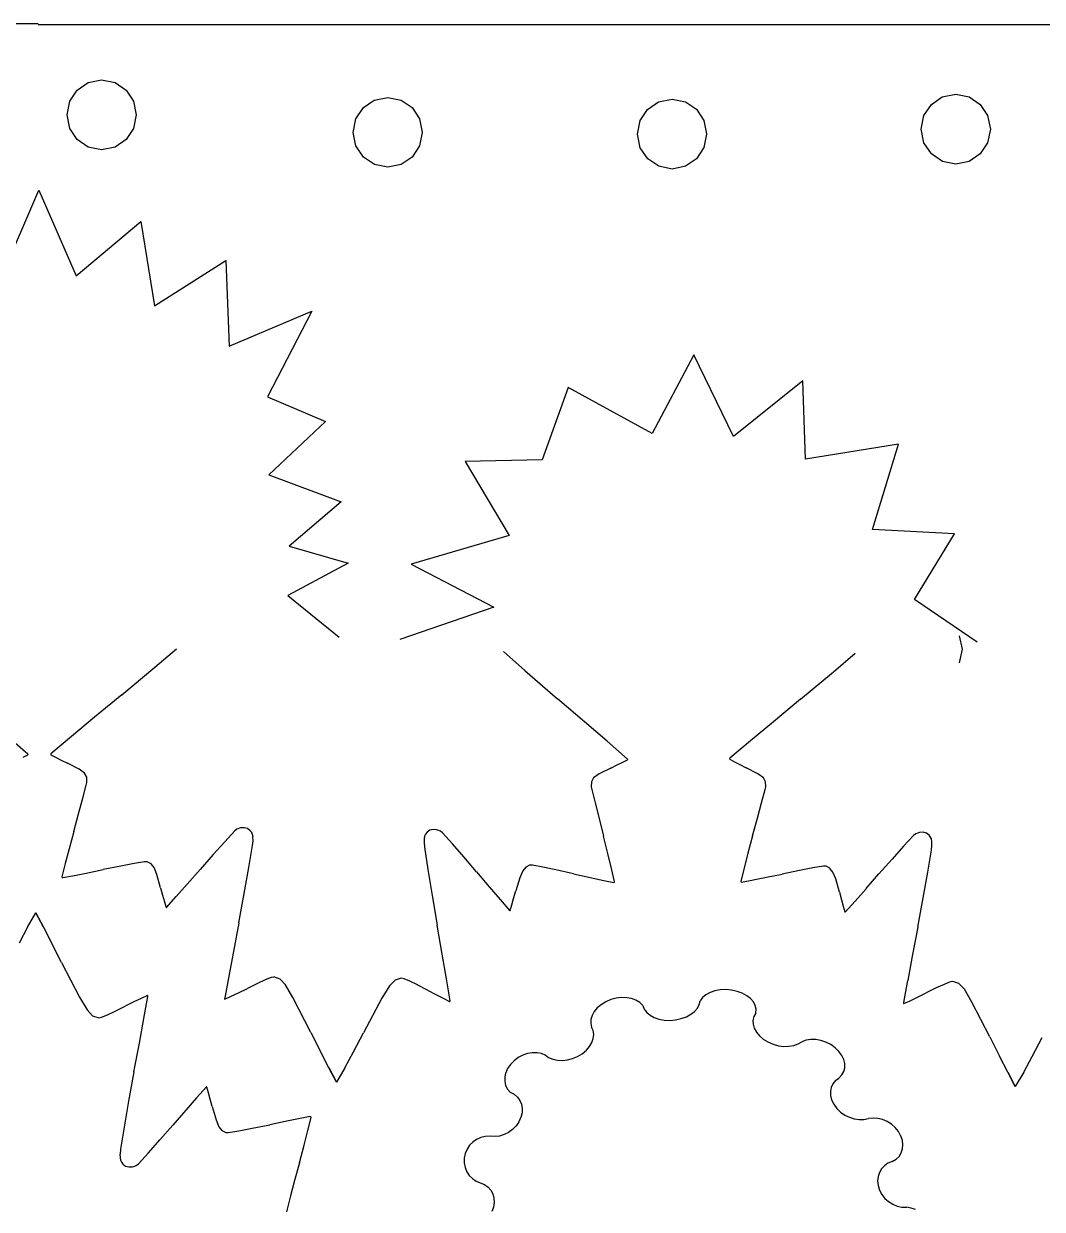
# Model space of a CAD drawing. Extents: x -196 to 369, y 430 to 811.
# Drawn here: x 111.6 to 201, y 706.9 to 811 of the extents above; entities that cross this region are included whole.
import ezdxf

# ---------------------------------------------------------------- set-up
doc = ezdxf.new("R2010")
doc.units = 0

msp = doc.modelspace()

# ---------------------------------------------------------------- linework, layer by layer
at = {"layer": 'Layer 1'}
for p, q in [((112.83, 810.988), (-1.23406, 810.988)), ((112.83, 810.906), (226.894, 810.906)), ((117.213203, 805.812601), (118.39304, 806.05511)), ((118.39304, 806.05511), (119.573422, 805.815324)), ((115.601286, 804.177595), (116.250154, 805.153834)), ((116.250154, 805.153834), (117.213203, 805.812601)), ((119.573422, 805.815324), (120.537952, 805.158779)), ((120.537952, 805.158779), (121.189016, 804.184036)), ((192.221203, 804.552601), (193.40104, 804.79511)), ((193.40104, 804.79511), (194.581422, 804.555324)), ((115.36399, 802.98267), (115.601286, 804.177595)), ((121.189016, 804.184036), (121.429, 802.98966)), ((141.377154, 803.616834), (142.340203, 804.275601)), ((142.340203, 804.275601), (143.52004, 804.51811)), ((143.52004, 804.51811), (144.700422, 804.278324)), ((144.700422, 804.278324), (145.664952, 803.621779)), ((166.344154, 803.467834), (167.307203, 804.126601)), ((167.307203, 804.126601), (168.48704, 804.36911)), ((168.48704, 804.36911), (169.667422, 804.129324)), ((169.667422, 804.129324), (170.631952, 803.472779)), ((190.609286, 802.917595), (191.258154, 803.893834)), ((191.258154, 803.893834), (192.221203, 804.552601)), ((194.581422, 804.555324), (195.545952, 803.898779)), ((195.545952, 803.898779), (196.197016, 802.924036)), ((115.603078, 801.788113), (115.36399, 802.98267)), ((121.429, 802.985), (121.190807, 801.790257)), ((140.728286, 802.640595), (141.377154, 803.616834)), ((145.664952, 803.621779), (146.316016, 802.647036)), ((165.695286, 802.491595), (166.344154, 803.467834)), ((170.631952, 803.472779), (171.283016, 802.498036)), ((190.37199, 801.72267), (190.609286, 802.917595)), ((196.197016, 802.924036), (196.437, 801.72966)), ((116.253408, 800.812872), (115.603078, 801.788113)), ((121.190807, 801.790257), (120.541205, 800.814516)), ((140.49099, 801.44567), (140.728286, 802.640595)), ((146.316016, 802.647036), (146.556, 801.45266)), ((165.45799, 801.29667), (165.695286, 802.491595)), ((171.283016, 802.498036), (171.523, 801.30366)), ((190.611078, 800.528113), (190.37199, 801.72267)), ((196.437, 801.725), (196.198807, 800.530257)), ((117.217442, 800.155586), (116.253408, 800.812872)), ((120.541205, 800.814516), (119.577661, 800.15649)), ((140.730079, 800.25111), (140.49099, 801.44567)), ((146.556, 801.448), (146.317808, 800.253259)), ((165.697079, 800.10211), (165.45799, 801.29667)), ((171.523, 801.299), (171.284808, 800.104259)), ((118.39764, 799.91489), (117.217442, 800.155586)), ((119.577661, 800.15649), (118.39764, 799.91489)), ((141.380412, 799.275869), (140.730079, 800.25111)), ((146.317808, 800.253259), (145.668209, 799.27752)), ((166.347412, 799.126869), (165.697079, 800.10211)), ((171.284808, 800.104259), (170.635209, 799.12852)), ((191.261408, 799.552872), (190.611078, 800.528113)), ((196.198807, 800.530257), (195.549205, 799.554516)), ((142.344449, 798.618583), (141.380412, 799.275869)), ((143.52465, 798.37789), (142.344449, 798.618583)), ((144.704667, 798.619492), (143.52465, 798.37789)), ((145.668209, 799.27752), (144.704667, 798.619492)), ((167.311449, 798.469583), (166.347412, 799.126869)), ((170.635209, 799.12852), (169.671667, 798.470492)), ((192.225442, 798.895586), (191.261408, 799.552872)), ((193.40564, 798.65489), (192.225442, 798.895586)), ((194.585661, 798.89649), (193.40564, 798.65489)), ((195.549205, 799.554516), (194.585661, 798.89649)), ((168.49165, 798.22889), (167.311449, 798.469583)), ((169.671667, 798.470492), (168.49165, 798.22889)), ((109.59828, 788.72179), (112.88027, 796.36346)), ((112.88027, 796.36346), (116.16227, 788.83583)), ((116.16227, 788.83583), (121.83116, 793.62616)), ((121.83116, 793.62616), (123.02461, 786.21259)), ((123.02461, 786.21259), (129.29026, 790.20449)), ((129.29026, 790.20449), (129.58861, 782.67688)), ((129.58861, 782.67688), (136.84877, 785.75634)), ((136.84877, 785.75634), (132.97006, 778.22873)), ((170.3996, 781.89834), (166.74451, 775.01426)), ((173.86971, 774.72442), (170.3996, 781.89834)), ((159.378, 779.055), (157.08645, 772.67561)), ((166.745, 775.015), (159.37773, 779.055)), ((179.978, 779.637), (173.86971, 774.72442)), ((180.20512, 772.734418), (179.978961, 779.637128)), ((132.97006, 778.22873), (138.04223, 776.06169)), ((138.04223, 776.06169), (133.06952, 771.38544)), ((188.38134, 774.058458), (180.20512, 772.734418)), ((186.08426, 766.571438), (188.38134, 774.058458)), ((157.086, 772.675), (150.30625, 772.537131)), ((150.30625, 772.537131), (154.18482, 766.042901)), ((133.06952, 771.38544), (139.4346, 768.9903)), ((139.4346, 768.9903), (134.85969, 765.11244)), ((193.296, 766.196), (186.08426, 766.571438)), ((154.18482, 766.042901), (145.56811, 763.528101)), ((189.79032, 760.41948), (193.29557, 766.19662)), ((134.85969, 765.11244), (140.03131, 763.62969)), ((140.03131, 763.62969), (134.76023, 760.77832)), ((145.568, 763.528), (152.8496, 759.74401)), ((134.76023, 760.77832), (139.24897, 757.10892)), ((195.282, 756.672), (189.79032, 760.41948)), ((152.8496, 759.74401), (144.57506, 756.91466)), ((193.69, 757.237), (193.96515, 756.05558)), ((123.055, 754.474), (124.9652, 756.09693)), ((193.96515, 756.05558), (193.689986, 754.87419)), ((153.674, 755.85), (155.54758, 754.20337)), ((182.671, 754.082), (184.5812, 755.70493)), ((120.163, 752.066), (123.05454, 754.4743)), ((155.547, 754.203), (158.43485, 751.7154)), ((179.779, 751.674), (182.67054, 754.0823)), ((120.163, 752.066), (117.7714, 750.07872)), ((160.795, 749.687), (158.43463, 751.71541)), ((179.779, 751.674), (177.3874, 749.68672)), ((117.772, 750.079), (115.75823, 748.39504)), ((162.782, 747.97), (160.79502, 749.68762)), ((177.388, 749.687), (175.37423, 748.00304)), ((111.920029, 746.85461), (110.130659, 748.40737)), ((115.758, 748.395), (113.9461, 746.87338)), ((164.572029, 746.41661), (162.782659, 747.96937)), ((175.374, 748.003), (173.5621, 746.48138)), ((111.504, 746.567), (111.916785, 746.778479)), ((111.916785, 746.778479), (111.938125, 746.813301)), ((111.938125, 746.813301), (111.920029, 746.85461)), ((113.946, 746.873), (113.925465, 746.82846)), ((113.925465, 746.82846), (113.947623, 746.790422)), ((113.947623, 746.790422), (114.355178, 746.571241)), ((114.355, 746.572), (114.827481, 746.32637)), ((114.827, 746.326), (115.388142, 746.047174)), ((116.415, 745.517), (115.38821, 746.047234)), ((116.891, 745.164), (116.41555, 745.51706)), ((163.114, 745.624), (162.07747, 745.110752)), ((163.114, 745.624), (163.6794, 745.893054)), ((163.6794, 745.893054), (164.15574, 746.129584)), ((164.156, 746.129), (164.568785, 746.340479)), ((164.568785, 746.340479), (164.590125, 746.375301)), ((164.590125, 746.375301), (164.572029, 746.41661)), ((173.562, 746.481), (173.541465, 746.43646)), ((173.541465, 746.43646), (173.563623, 746.398422)), ((173.563623, 746.398422), (173.971178, 746.179241)), ((173.971, 746.18), (174.443481, 745.93437)), ((174.443, 745.934), (175.004142, 745.655174)), ((176.031, 745.125), (175.00421, 745.655234)), ((117.087, 744.813), (116.890638, 745.163657)), ((117.096, 744.368), (117.086777, 744.812841)), ((161.405, 744.425), (161.392634, 743.980321)), ((161.60224, 744.769156), (161.405124, 744.42499)), ((162.077, 745.11), (161.60224, 744.769156)), ((176.507, 744.772), (176.03155, 745.12506)), ((176.703, 744.421), (176.506638, 744.771657)), ((176.712, 743.976), (176.702777, 744.420841)), ((116.731, 742.964), (117.03957, 744.12447)), ((117.04, 744.124), (117.096186, 744.367986)), ((161.393, 743.981), (161.446607, 743.731405)), ((161.446, 743.731), (161.735751, 742.5648)), ((176.347, 742.572), (176.65557, 743.73247)), ((176.656, 743.732), (176.712186, 743.975986)), ((116.366, 741.606), (116.730561, 742.96388)), ((161.736, 742.565), (162.078736, 741.19921)), ((175.982, 741.214), (176.346561, 742.57188)), ((115.947, 740.059), (116.366906, 741.60579)), ((130.265, 740.244), (130.078303, 740.099554)), ((130.589, 740.365), (130.265341, 740.243881)), ((130.909, 740.384), (130.588172, 740.364638)), ((131.203, 740.3), (130.909738, 740.383878)), ((131.447, 740.121), (131.20286, 740.300346)), ((162.079, 741.199), (162.47352, 739.64447)), ((175.563, 739.667), (175.982906, 741.21379)), ((115.947, 740.059), (115.535835, 738.53129)), ((130.078, 740.099), (129.20012, 739.144906)), ((131.576, 739.955), (131.446345, 740.121008)), ((131.651, 739.788), (131.57612, 739.95479)), ((131.688, 739.574), (131.651904, 739.787979)), ((131.658, 738.808), (131.696292, 739.245047)), ((131.696, 739.245), (131.687191, 739.574241)), ((146.721, 739.44), (146.707249, 739.111299)), ((146.761, 739.654), (146.721695, 739.440826)), ((146.838, 739.819), (146.760625, 739.653585)), ((146.971, 739.983), (146.83888, 739.819356)), ((147.217, 740.158), (146.97015, 739.983012)), ((147.512, 740.236), (147.217435, 740.157362)), ((147.832, 740.211), (147.511506, 740.23607)), ((148.154, 740.084), (147.832336, 740.211005)), ((148.339, 739.936), (148.154499, 740.083882)), ((149.202, 738.966), (148.338572, 739.936028)), ((162.859, 738.11), (162.473311, 739.64505)), ((175.563, 739.667), (175.151835, 738.13929)), ((189.694, 739.707), (188.81612, 738.752906)), ((189.881, 739.852), (189.694303, 739.707554)), ((190.205, 739.973), (189.881341, 739.851881)), ((190.525, 739.992), (190.204172, 739.972638)), ((190.819, 739.908), (190.525738, 739.991878)), ((191.063, 739.729), (190.81886, 739.908346)), ((191.192, 739.563), (191.062345, 739.729008)), ((191.267, 739.396), (191.19212, 739.56279)), ((191.304, 739.182), (191.267904, 739.395979)), ((115.535, 738.531), (115.198074, 737.23485)), ((129.201, 739.145), (128.18727, 738.02092)), ((131.326, 736.879), (131.657504, 738.80812)), ((146.708, 739.112), (146.739733, 738.674322)), ((146.74, 738.674), (147.045039, 736.72424)), ((150.199, 737.824), (149.202284, 738.96646)), ((188.817, 738.753), (187.80327, 737.62892)), ((190.942, 736.487), (191.273504, 738.41612)), ((191.274, 738.416), (191.312292, 738.853047)), ((191.312, 738.853), (191.303191, 739.182241)), ((115.199, 737.235), (114.90683, 736.08238)), ((121.243, 737.24), (120.06893, 737.020643)), ((122.157, 737.393), (121.243831, 737.239601)), ((122.396, 737.385), (122.15654, 737.393741)), ((122.738, 737.209), (122.396147, 737.384969)), ((122.998, 736.878), (122.738191, 737.208509)), ((128.187, 738.021), (127.03815, 736.71606)), ((151.328, 736.498), (150.19886, 737.82369)), ((163.174, 736.807), (162.859292, 738.10988)), ((175.151, 738.139), (174.814074, 736.84285)), ((187.803, 737.629), (186.65415, 736.32406)), ((114.906, 736.083), (114.920839, 736.025399)), ((114.977, 736.007), (116.00868, 736.20107)), ((116.008, 736.201), (117.17075, 736.427996)), ((117.171, 736.428), (118.54081, 736.709301)), ((120.069, 737.021), (118.54047, 736.709442)), ((123.242, 736.278), (122.997782, 736.878535)), ((123.575, 735.111), (123.24207, 736.2772)), ((125.907, 735.423), (127.03815, 736.71599)), ((130.922, 734.614), (131.326349, 736.87851)), ((147.045, 736.724), (147.418107, 734.4357)), ((151.328, 736.498), (152.43951, 735.18468)), ((155.37, 736.59), (155.116793, 735.993889)), ((155.635, 736.916), (155.37032, 736.590159)), ((155.979, 737.085), (155.634514, 736.915161)), ((156.219, 737.09), (155.979084, 737.085569)), ((157.127, 736.92), (156.219348, 737.090087)), ((158.295, 736.678), (157.12638, 736.919335)), ((159.82, 736.337), (158.29541, 736.678026)), ((159.82, 736.337), (161.18418, 736.030155)), ((163.446, 735.65), (163.174537, 736.80676)), ((174.815, 736.843), (174.52283, 735.69038)), ((176.787, 736.036), (178.15681, 736.317301)), ((179.685, 736.629), (178.15647, 736.317442)), ((180.859, 736.848), (179.68493, 736.628643)), ((181.773, 737.001), (180.859831, 736.847601)), ((182.012, 736.993), (181.77254, 737.001741)), ((182.354, 736.817), (182.012147, 736.992969)), ((182.614, 736.486), (182.354191, 736.816509)), ((182.858, 735.886), (182.613782, 736.486535)), ((185.523, 735.031), (186.65415, 736.32399)), ((190.538, 734.222), (190.942349, 736.48651)), ((114.921, 736.025), (114.976475, 736.006751)), ((123.575, 735.111), (123.754066, 734.448304)), ((124.95, 734.338), (125.906788, 735.42263)), ((152.44, 735.185), (153.380377, 734.08339)), ((155.117, 735.994), (154.766595, 734.83385)), ((161.184, 736.031), (162.34282, 735.782881)), ((162.343, 735.782), (163.36972, 735.57011)), ((163.37, 735.571), (163.42917, 735.589296)), ((163.429, 735.589), (163.445621, 735.650002)), ((174.522, 735.691), (174.536839, 735.633399)), ((174.537, 735.633), (174.592475, 735.614751)), ((174.593, 735.615), (175.62468, 735.80907)), ((175.624, 735.809), (176.78675, 736.035996)), ((183.191, 734.719), (182.85807, 735.8852)), ((123.754, 734.449), (123.909348, 733.887068)), ((124.087, 733.365), (124.950347, 734.338362)), ((130.443, 732.044), (130.921717, 734.61425)), ((147.418, 734.436), (147.861406, 731.83742)), ((153.38, 734.083), (154.228351, 733.094761)), ((154.414, 733.615), (154.577772, 734.174417)), ((154.577, 734.174), (154.765987, 734.833527)), ((183.191, 734.719), (183.370066, 734.056304)), ((183.37, 734.057), (183.525348, 733.495068)), ((184.566, 733.946), (185.522788, 735.03063)), ((190.059, 731.652), (190.537717, 734.22225)), ((123.909, 733.887), (124.049215, 733.387802)), ((124.05, 733.388), (124.06553, 733.363816)), ((124.065, 733.363), (124.086569, 733.366772)), ((154.228, 733.095), (154.25, 733.095)), ((154.25, 733.093), (154.265898, 733.117831)), ((154.266, 733.118), (154.413589, 733.614748)), ((183.525, 733.495), (183.665215, 732.995802)), ((183.666, 732.996), (183.68153, 732.971816)), ((183.681, 732.971), (183.702569, 732.974772)), ((183.703, 732.973), (184.566347, 733.946362)), ((111.883, 731.647), (112.621723, 732.90187)), ((112.621723, 732.90187), (113.2839, 731.63909)), ((113.284, 731.639), (112.621823, 732.90178)), ((130.443, 732.044), (129.96429, 729.50943)), ((111.883, 731.647), (111.138558, 730.2451)), ((113.2839, 731.63909), (114.017177, 730.22897)), ((148.303, 729.278), (147.861672, 731.83709)), ((190.059, 731.652), (189.58029, 729.11743)), ((114.017177, 730.22897), (114.018, 730.229)), ((114.878, 728.554), (114.017406, 730.22898)), ((129.965, 729.509), (129.561775, 727.35931)), ((148.669, 727.118), (148.303592, 729.27875)), ((189.581, 729.117), (189.177775, 726.96731)), ((114.878, 728.554), (116.46063, 725.4919)), ((129.561, 727.36), (129.201102, 725.43242)), ((132.763, 727.016), (132.07382, 726.702396)), ((133.288, 727.23), (132.761966, 727.01633)), ((133.529, 727.273), (133.288471, 727.229517)), ((134.059, 727.094), (133.528774, 727.273878)), ((134.54, 726.585), (134.059008, 727.093636)), ((144.166, 727.004), (143.67639, 726.507564)), ((144.704, 727.174), (144.165056, 727.004211)), ((144.952, 727.125), (144.704574, 727.173599)), ((145.452, 726.913), (144.952468, 727.125693)), ((146.119, 726.591), (145.452129, 726.912272)), ((148.994, 725.17), (148.668864, 727.1177)), ((189.177, 726.968), (188.817102, 725.04042)), ((192.904, 726.838), (192.377966, 726.62433)), ((193.145, 726.881), (192.904471, 726.837517)), ((193.675, 726.702), (193.144774, 726.881878)), ((129.78, 725.584), (130.424599, 725.888153)), ((130.424599, 725.888153), (131.190754, 726.268023)), ((132.073, 726.703), (131.190852, 726.26849)), ((135.198, 725.469), (134.540436, 726.58493)), ((143.676, 726.508), (143.003953, 725.40814)), ((146.998, 726.132), (146.117805, 726.591432)), ((146.998, 726.132), (147.74649, 725.736424)), ((147.747, 725.736), (148.383346, 725.409238)), ((171.466743, 725.716684), (171.172286, 725.472998)), ((171.828, 725.913), (171.466743, 725.716684)), ((172.243837, 726.057583), (171.827349, 725.913704)), ((172.704, 726.144), (172.243837, 726.057583)), ((173.196291, 726.167137), (172.704001, 726.143274)), ((173.709155, 726.123422), (173.196291, 726.167137)), ((174.207, 726.013), (173.709155, 726.123422)), ((174.657, 725.846), (174.207768, 726.01346)), ((175.049, 725.63), (174.656998, 725.846367)), ((190.040599, 725.496153), (190.806754, 725.876023)), ((191.689, 726.311), (190.806852, 725.87649)), ((192.379, 726.624), (191.68982, 726.310396)), ((194.156, 726.193), (193.675008, 726.701636)), ((194.814, 725.077), (194.156436, 726.19293)), ((116.461, 725.492), (117.122206, 724.37822)), ((119.59, 724.268), (120.470724, 724.705389)), ((121.235398, 725.087743), (120.470488, 724.705372)), ((121.879, 725.394), (121.235398, 725.087743)), ((122.432, 725.647), (121.878935, 725.394233)), ((122.103, 723.619), (122.4566, 725.54774)), ((122.454, 725.645), (122.432015, 725.647013)), ((122.464, 725.625), (122.453279, 725.645181)), ((122.457, 725.548), (122.463617, 725.624626)), ((129.194, 725.356), (129.204655, 725.335784)), ((129.201, 725.432), (129.194133, 725.355396)), ((129.204, 725.335), (129.225978, 725.332916)), ((129.226, 725.333), (129.779888, 725.583959)), ((136.771, 722.402), (135.19838, 725.46925)), ((143.004, 725.408), (141.38321, 722.36088)), ((148.384, 725.409), (148.947933, 725.125398)), ((148.948, 725.126), (148.982165, 725.132292)), ((148.982, 725.132), (148.993567, 725.170019)), ((162.253901, 724.842436), (161.912005, 724.553191)), ((162.666868, 725.093032), (162.253901, 724.842436)), ((163.124, 725.286), (162.666868, 725.093032)), ((163.592, 725.41), (163.123375, 725.286039)), ((164.059, 725.466), (163.591928, 725.409784)), ((164.512138, 725.456445), (164.059652, 725.466736)), ((164.937, 725.381), (164.512138, 725.456445)), ((165.32049, 725.241005), (164.936285, 725.380365)), ((165.651, 725.039), (165.32049, 725.241005)), ((165.915, 724.776), (165.651226, 725.039388)), ((165.915, 724.776), (166.042229, 724.452293)), ((170.711819, 724.543095), (170.87959, 724.856976)), ((170.88, 724.857), (170.956174, 725.187576)), ((171.172, 725.473), (170.955891, 725.187003)), ((175.37519, 725.372818), (175.048983, 725.629968)), ((175.627, 725.083), (175.37519, 725.372818)), ((175.79574, 724.768734), (175.626908, 725.083072)), ((175.873, 724.438), (175.79574, 724.768734)), ((188.81, 724.964), (188.820655, 724.943784)), ((188.817, 725.04), (188.810133, 724.963396)), ((188.82, 724.943), (188.841978, 724.940916)), ((188.842, 724.941), (189.395888, 725.191959)), ((189.396, 725.192), (190.040599, 725.496153)), ((196.387, 722.01), (194.81438, 725.07725)), ((117.122, 724.378), (117.60465, 723.870938)), ((117.605, 723.871), (118.13581, 723.692855)), ((118.136, 723.693), (118.376386, 723.737269)), ((118.376, 723.737), (118.901333, 723.952387)), ((118.901, 723.952), (119.589151, 724.267854)), ((121.707, 721.468), (122.103201, 723.619)), ((161.458, 723.9), (161.355105, 723.555511)), ((161.645459, 724.235232), (161.45858, 723.899033)), ((161.912, 724.553), (161.645459, 724.235232)), ((166.042, 724.452), (166.258991, 724.16528)), ((166.258991, 724.16528), (166.554184, 723.920656)), ((166.554, 723.921), (166.915816, 723.723546)), ((166.915816, 723.723546), (167.332691, 723.578363)), ((168.798622, 723.507162), (169.296024, 723.616097)), ((169.296024, 723.616097), (169.744607, 723.78222)), ((169.744, 723.782), (170.135221, 723.99722)), ((170.135221, 723.99722), (170.460526, 724.25344)), ((170.461, 724.254), (170.711819, 724.543095)), ((175.673, 723.792), (175.59285, 723.462188)), ((175.85, 724.099), (175.673074, 723.792196)), ((175.85, 724.099), (175.872892, 724.438015)), ((161.355105, 723.555511), (161.340478, 723.212825)), ((161.341, 723.212), (161.418955, 722.88125)), ((161.558, 722.564), (161.41844, 722.881153)), ((161.608431, 722.223534), (161.558033, 722.564144)), ((167.333, 723.578), (167.793361, 723.490171)), ((167.794, 723.491), (168.286275, 723.465625)), ((168.286, 723.465), (168.798622, 723.507162)), ((175.59285, 723.462188), (175.605257, 723.119543)), ((175.605, 723.119), (175.705713, 722.773664)), ((175.705713, 722.773664), (175.890492, 722.435787)), ((136.771, 722.402), (137.626119, 720.72422)), ((140.504, 720.698), (141.383045, 722.36033)), ((161.248, 721.167), (161.45106, 721.514753)), ((161.45106, 721.514753), (161.571979, 721.870663)), ((161.572, 721.87), (161.608431, 722.223534)), ((175.89, 722.436), (176.154607, 722.115732)), ((176.155, 722.116), (176.495188, 721.823491)), ((176.495, 721.823), (176.906522, 721.568417)), ((176.906522, 721.568417), (177.36262, 721.37098)), ((179.561, 721.394), (179.892973, 721.5926)), ((180.272, 721.724), (179.893098, 721.592456)), ((180.685423, 721.784843), (180.27216, 721.724648)), ((181.12, 721.775), (180.685423, 721.784843)), ((181.562896, 721.695955), (181.120035, 721.774514)), ((182.001, 721.55), (181.562896, 721.695955)), ((182.421411, 721.337982), (182.001103, 721.550029)), ((196.387, 722.01), (197.242119, 720.33222)), ((200.12, 720.306), (200.999045, 721.96833)), ((121.237, 718.932), (121.707429, 721.46812)), ((137.625465, 720.72398), (137.626, 720.724)), ((138.354132, 719.31148), (137.625465, 720.72398)), ((139.755, 719.299), (140.504018, 720.69846)), ((155.786397, 720.543142), (155.369533, 720.400484)), ((156.211, 720.617), (155.786397, 720.543142)), ((156.630456, 720.619393), (156.210626, 720.617566)), ((157.033, 720.546), (156.630456, 720.619393)), ((157.406, 720.394), (157.033238, 720.545836)), ((160.19, 720.289), (160.604866, 720.53742)), ((160.604866, 720.53742), (160.96522, 720.83723)), ((160.96522, 720.83723), (161.248101, 721.166278)), ((177.36262, 721.37098), (177.830658, 721.242401)), ((177.831, 721.243), (178.297922, 721.182149)), ((178.297922, 721.182149), (178.75069, 721.18788)), ((178.751, 721.188), (179.176556, 721.259159)), ((179.176556, 721.259159), (179.561842, 721.394607)), ((182.810892, 721.061147), (182.421411, 721.337982)), ((183.141, 720.737), (182.810892, 721.061147)), ((183.391, 720.389), (183.140997, 720.736795)), ((154.290331, 719.592246), (154.04089, 719.224733)), ((154.609, 719.922), (154.290331, 719.592246)), ((154.972, 720.193), (154.608085, 719.922403)), ((155.369, 720.401), (154.972351, 720.192765)), ((157.337, 720.442), (157.647296, 720.214894)), ((157.647, 720.215), (158.011571, 720.056976)), ((158.011571, 720.056976), (158.417317, 719.96766)), ((158.418, 719.967), (158.851793, 719.945994)), ((158.851793, 719.945994), (159.300529, 719.992923)), ((159.3, 719.993), (159.750567, 720.107475)), ((159.751, 720.108), (160.190284, 720.289639)), ((183.56, 720.029), (183.39139, 720.389752)), ((183.645113, 719.665697), (183.559219, 720.028758)), ((183.647, 719.311), (183.645113, 719.665697)), ((197.241465, 720.33198), (197.242, 720.332)), ((197.970132, 718.91948), (197.241465, 720.33198)), ((199.371, 718.907), (200.120018, 720.30646)), ((121.237, 718.932), (120.766681, 716.3602)), ((138.354, 719.312), (139.012049, 718.04707)), ((139.012181, 718.04655), (138.354132, 719.31148)), ((139.755, 719.299), (139.012181, 718.04655)), ((153.792647, 718.466351), (153.791919, 718.096653)), ((153.875, 718.846), (153.792647, 718.466351)), ((154.04089, 719.224733), (153.875595, 718.845815)), ((182.83, 718.174), (183.135919, 718.403191)), ((183.136, 718.404), (183.393965, 718.669622)), ((183.394, 718.669), (183.564045, 718.97499)), ((183.564, 718.975), (183.647413, 719.310668)), ((197.97, 718.92), (198.628049, 717.65507)), ((198.628181, 717.65455), (197.970132, 718.91948)), ((199.371, 718.907), (198.628181, 717.65455)), ((127.598, 717.632), (126.737837, 716.655823)), ((127.619, 717.634), (127.597443, 717.630158)), ((127.635, 717.61), (127.619391, 717.634133)), ((127.777, 717.111), (127.635155, 717.609737)), ((153.792, 718.097), (153.872013, 717.747918)), ((153.872013, 717.747918), (154.031435, 717.430167)), ((154.032, 717.43), (154.269643, 717.154228)), ((182.456, 717.573), (182.389799, 717.222647)), ((182.603243, 717.893726), (182.456387, 717.573059)), ((182.83, 718.174), (182.603243, 717.893726)), ((120.767, 716.36), (120.37005, 714.09418)), ((126.738, 716.656), (125.78476, 715.56825)), ((127.934, 716.549), (127.776818, 717.110421)), ((128.115, 715.887), (127.93377, 716.549107)), ((154.269, 717.154), (154.620541, 716.97139)), ((154.621, 716.971), (154.905871, 716.726966)), ((154.905871, 716.726966), (155.120952, 716.431957)), ((155.121, 716.432), (155.26321, 716.096415)), ((182.389799, 717.222647), (182.405013, 716.853298)), ((182.405, 716.854), (182.50239, 716.476345)), ((182.503, 716.476), (182.683321, 716.100729)), ((125.785, 715.568), (124.65808, 714.27132)), ((128.115, 715.887), (128.451737, 714.72189)), ((155.316, 715.345), (155.221004, 714.950226)), ((155.26321, 716.096415), (155.329451, 715.730671)), ((155.329, 715.731), (155.316175, 715.345537)), ((182.683, 716.101), (182.947018, 715.738819)), ((182.947018, 715.738819), (183.278784, 715.415743)), ((183.278784, 715.415743), (183.653456, 715.152671)), ((123.513, 712.963), (124.65758, 714.27169)), ((128.452, 714.722), (128.698178, 714.122266)), ((131.627, 713.989), (133.1545, 714.305549)), ((134.524, 714.592), (133.15511, 714.306226)), ((135.685, 714.823), (134.523, 714.592207)), ((136.716, 715.02), (135.68496, 714.822562)), ((136.498, 713.791), (136.786404, 714.94457)), ((136.772, 715.002), (136.716465, 715.020068)), ((136.787, 714.944), (136.771973, 715.001552)), ((155.041, 714.557), (154.78554, 714.184727)), ((155.221, 714.951), (155.040744, 714.55733)), ((183.654, 715.152), (184.058927, 714.951888)), ((184.058927, 714.951888), (184.481503, 714.817702)), ((184.481, 714.818), (184.908574, 714.752705)), ((184.908574, 714.752705), (185.328524, 714.759267)), ((185.329, 714.759), (185.728697, 714.840367)), ((186.137, 714.885), (185.728495, 714.840678)), ((186.555879, 714.852918), (186.137496, 714.884764)), ((186.972, 714.749), (186.555879, 714.852918)), ((187.372861, 714.577761), (186.97115, 714.74964)), ((187.748, 714.342), (187.372861, 714.577761)), ((188.084618, 714.046086), (187.748198, 714.341618)), ((120.37, 714.095), (120.044799, 712.1648)), ((128.698, 714.122), (128.958887, 713.792341)), ((128.959, 713.793), (129.301425, 713.618149)), ((129.301, 713.618), (129.540488, 713.610041)), ((129.541, 713.61), (130.453663, 713.766381)), ((130.454, 713.766), (131.62734, 713.989191)), ((136.166, 712.494), (136.49869, 713.79125)), ((151.689131, 713.177594), (151.322134, 713.012227)), ((152.085, 713.27), (151.689131, 713.177594)), ((152.501, 713.282), (152.085331, 713.270263)), ((152.912, 713.258), (152.500653, 713.281905)), ((153.32644, 713.310607), (152.911588, 713.258021)), ((153.733, 713.435), (153.32644, 713.310607)), ((154.120383, 713.627073), (153.7339, 713.435567)), ((154.475, 713.881), (154.120383, 713.627073)), ((154.786, 714.192), (154.475019, 713.880345)), ((188.37017, 713.694877), (188.084618, 714.046086)), ((188.583, 713.311), (188.37017, 713.694877)), ((188.711, 712.922), (188.583162, 713.311226)), ((120.045, 712.164), (120.008136, 711.726831)), ((122.503, 711.835), (123.51305, 712.96239)), ((135.76, 710.964), (136.166173, 712.49305)), ((150.485, 712.156), (150.324296, 711.775853)), ((150.711, 712.494), (150.485104, 712.155998)), ((150.992947, 712.782372), (150.710947, 712.494199)), ((151.322, 713.013), (150.992947, 712.782372)), ((188.607, 711.828), (188.720836, 712.169955)), ((188.756, 712.538), (188.710932, 712.922026)), ((188.720836, 712.169955), (188.75632, 712.538224)), ((120.007, 711.727), (120.016884, 711.39779)), ((120.017, 711.398), (120.053795, 711.18414)), ((120.054, 711.184), (120.129425, 711.017455)), ((121.628, 710.878), (122.502759, 711.834957)), ((150.238581, 711.361441), (150.234938, 710.940644)), ((150.325, 711.776), (150.238581, 711.361441)), ((187.818, 711.065), (188.15352, 711.264721)), ((188.153, 711.265), (188.416839, 711.522681)), ((188.416839, 711.522681), (188.60678, 711.827782)), ((120.13, 711.018), (120.260197, 710.852416)), ((120.26, 710.852), (120.504725, 710.673453)), ((120.504, 710.674), (120.797534, 710.59108)), ((120.798, 710.591), (121.118763, 710.61141)), ((121.119, 710.611), (121.442261, 710.733175)), ((121.442, 710.733), (121.628224, 710.878055)), ((135.76, 710.964), (135.345149, 709.41584)), ((150.234938, 710.940644), (150.311752, 710.542614)), ((150.311, 710.542), (150.460956, 710.175683)), ((150.460956, 710.175683), (150.676795, 709.850032)), ((186.690756, 710.106715), (186.577074, 709.749393)), ((186.876, 710.427), (186.690756, 710.106715)), ((187.128955, 710.700032), (186.876581, 710.426868)), ((187.444, 710.916), (187.128955, 710.700032)), ((187.817, 711.065), (187.44373, 710.916262)), ((135.345, 709.416), (134.984877, 708.05694)), ((150.677, 709.85), (150.951414, 709.573921)), ((150.951414, 709.573921), (151.27713, 709.356383)), ((151.277, 709.357), (151.646737, 709.206933)), ((151.647, 709.207), (152.015477, 709.048295)), ((152.016, 709.048), (152.324146, 708.823643)), ((186.54, 709.365), (186.582762, 708.96378)), ((186.578, 709.75), (186.540324, 709.3657)), ((134.985, 708.057), (134.680223, 706.89553)), ((152.324146, 708.823643), (152.567859, 708.543801)), ((152.567, 708.544), (152.742148, 708.218873)), ((152.742148, 708.218873), (152.844606, 707.858644)), ((186.583, 708.964), (186.710652, 708.555936)), ((186.710652, 708.555936), (186.91693, 708.169667)), ((186.91693, 708.169667), (187.185239, 707.830926)), ((152.815, 707.073), (152.674649, 706.668541)), ((152.871, 707.473), (152.815705, 707.073109)), ((152.845, 707.858), (152.870644, 707.472836)), ((187.185, 707.831), (187.504237, 707.545576)), ((187.504237, 707.545576), (187.863304, 707.319217)), ((187.863, 707.319), (188.250801, 707.157454)), ((188.250801, 707.157454), (188.656229, 707.066518)), ((188.656, 707.067), (189.067969, 707.052414)), ((189.472, 706.985), (189.067568, 707.051657)), ((189.85642, 706.844659), (189.472977, 706.985855)), ((134.68, 706.896), (134.624611, 706.651832))]:
    msp.add_line(p, q, dxfattribs=at)

doc.saveas('drawing.dxf')
